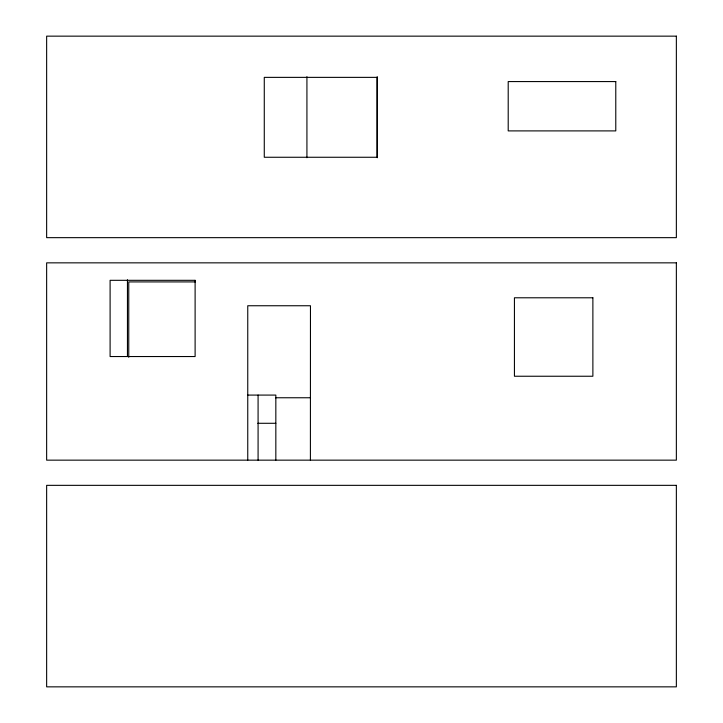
<?xml version="1.0" encoding="UTF-8"?>
<svg xmlns="http://www.w3.org/2000/svg" width="723" height="723" viewBox="0 0 723 723"><rect width="100%" height="100%" fill="white"/><g stroke="black" fill="none" stroke-linecap="round" stroke-linejoin="round"><path stroke-width="1.08" d="M195.346 281.916L128.757 281.916L128.757 357.27M247.7 395.083L275.834 395.083L275.834 460.153M275.472 397.758L310.456 397.758M257.831 423.289L275.834 423.289M377.243 76.674L377.243 157.731M310.402 460.153L310.465 305.748L247.754 305.748L247.754 460.153M306.923 76.674L306.923 157.731M258.084 395.083L258.084 460.153M127.456 279.756L127.456 356.43M676.357 36.15L46.643 36.15L46.643 237.659L676.357 237.659L676.357 36.15M377.099 77.37L264.275 77.37L264.275 157.262L377.099 157.262L377.099 77.37M615.779 81.572L508.206 81.572L508.206 130.899L615.779 130.899L615.779 81.572M676.357 262.847L46.643 262.847L46.643 460.153L676.357 460.153L676.357 262.847M195.111 280.316L110.104 280.316L110.104 356.538L195.111 356.538L195.111 280.316M592.878 297.786L514.433 297.786L514.433 376.24L592.878 376.24L592.878 297.786M676.357 485.341L46.643 485.341L46.643 686.85L676.357 686.85L676.357 485.341"/></g></svg>
